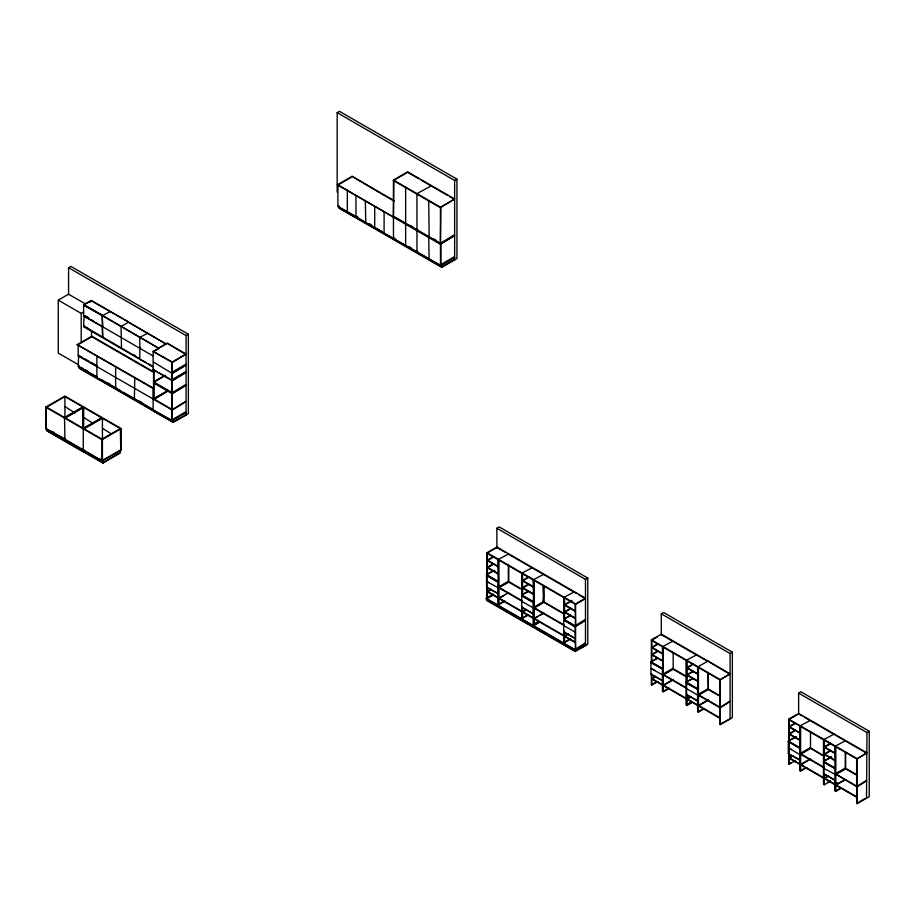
<?xml version="1.0" encoding="UTF-8"?>
<svg xmlns="http://www.w3.org/2000/svg" width="915" height="915" viewBox="0 0 915 915"><rect width="100%" height="100%" fill="white"/><g stroke="black" fill="none" stroke-linecap="round" stroke-linejoin="round"><path stroke-width="1.37" d="M68.579 294.664L68.579 267.718L70.878 266.391L188.353 334.215L188.353 413.637L173.129 422.433L79.365 368.288L79.365 365.966M337.166 192.07L337.166 112.659L339.465 111.333L456.94 179.157L456.94 258.568L441.716 267.363L339.133 208.14L339.133 205.818M78.781 364.936L58.263 353.099L58.263 300.143L68.579 294.195L85.472 303.94M121.478 348.238L121.066 326.506L128.809 322.023L91.306 300.852L83.963 304.603L91.306 300.372L166.324 344.154M152.714 355.763L83.642 315.778L83.642 305.004L102.629 315.492M89.27 302.499L91.717 301.092M58.263 300.143L81.195 313.387L83.482 312.061M152.714 366.743L83.642 326.769L84.066 315.755M83.642 305.004L102.217 315.732L110.063 311.672M393.015 216.855L337.441 184.761L352.069 176.321L394.056 200.568M337.441 185.299L350.925 177.51M102.629 326.266L102.217 315.732M83.642 315.995L102.72 326.895M152.679 388.223L77.203 344.646L91.832 336.205L153.697 371.925M77.203 345.184L91.832 336.731L108.245 346.213M347.345 190.011L347.345 211.502M102.629 337.246L102.217 326.712M102.72 337.406L102.308 315.675L158.981 348.398L83.963 304.603M97.196 377.106L78.21 366.618L78.621 355.397M337.898 185.036L337.898 206.527L355.249 216.066M339.133 208.14L386.919 235.258M393.473 237.66L393.473 238.609L393.427 180.083L407.644 171.871L454.641 199.013L440.424 207.213L440.424 244.282L454.229 235.83M406.5 173.015L393.427 180.552L440.47 207.671L454.229 199.241M79.365 368.288L117.692 389.95M405.642 187.072L405.642 222.711M97.196 366.114L78.21 355.638L78.21 345.332M374.715 206.287L374.715 227.789L355.969 216.958L355.969 195.467M357.616 218.33L357.205 216.249M365.76 222.128L365.348 200.877M96.876 356.004L96.876 377.506L96.876 376.545M45.75 407.175L64.919 396.115L121.18 428.597L121.18 450.089L102.011 461.16L45.75 428.678L45.75 407.175L102.011 439.657L121.18 428.597M46.574 407.175L64.919 396.584L64.919 417.606M158.569 348.157L166.324 343.685M185.642 372.657L172.306 380.834L153.137 369.774L153.137 351.429L167.308 343.251L186.054 354.071L171.894 362.249L171.894 392.512M159.279 348.352L153.548 351.669L172.306 362.02L172.306 420.568M68.579 267.718L186.054 335.542L188.353 334.215M337.166 112.659L454.641 180.472L456.94 179.157M64.919 406.626L75.053 412.951M153.548 362.168L172.306 373.48L185.642 365.302M64.508 417.526L82.842 406.935L82.842 427.957M45.75 428.678L65.331 439.028L65.743 441.122M83.665 406.935L64.508 418.006L64.919 439.269M134.791 377.426L134.379 399.157L134.791 398.448M65.331 418.006L83.665 407.415L83.665 428.437M46.574 428.197L46.574 430.53L84.088 452.182L84.088 449.848L83.254 450.329L83.254 407.175M405.642 223.66L405.642 245.163M153.137 369.774L157.071 371.559M83.665 417.446L92.632 423.107M395.12 239.993L394.708 237.9M165.009 375.31L153.548 381.921L172.306 392.752L185.642 384.575M165.421 375.539L153.96 382.161L153.96 370.243M171.894 373.24L186.054 365.062M83.254 428.357L101.599 417.766M83.254 428.838L102.423 417.766M77.203 344.646L153.137 388.017M84.088 428.838L102.423 418.247L102.423 460.92L66.086 439.943M171.894 380.594L186.054 372.416M429.135 236.276L428.723 200.877M102.423 428.277L111.39 433.927M153.137 398.997L166.164 391.483M167.719 391.06L153.96 398.997L153.96 383.111M153.96 399.478L167.308 391.3M186.054 385.284L172.306 393.233L153.548 382.401M102.011 439.189L120.357 428.597L120.769 449.848L102.423 460.439M440.424 243.802L454.641 235.59M171.128 419.894L153.137 409.989L153.137 388.486M154.372 411.601L173.541 422.192L173.129 419.619M429.135 258.728L428.723 237.465M96.876 377.506L171.894 420.809L186.054 412.631M337.898 206.527L440.47 265.75L454.641 257.572M118.332 453.588L103.246 462.773L102.835 460.199M173.129 421.952L185.642 415.204L185.23 412.631M442.917 266.185L452.605 260.592M46.574 430.53L102.835 463.013L120.357 452.902L120.357 450.569M496.868 547.936L496.868 528.23L499.167 526.903L587.773 578.063L587.773 644.24L575.169 651.526L486.551 600.366L486.551 598.513L487.386 598.513M486.963 552.74L496.868 547.021L585.486 598.181L575.581 603.9L486.963 552.74L486.963 574.391L494.809 570.342M493.574 556.549L487.386 560.129L498.023 566.271M493.574 557.029L487.386 560.598L498.023 566.74M493.574 563.697L487.386 567.277L498.023 573.419M488.621 567.037L493.574 564.178M486.551 587.338L498.435 593.721L486.551 587.338L486.551 574.631L493.437 570.663M486.551 575.112L498.435 581.963L486.963 575.398M491.092 589.214L487.386 591.365L498.023 597.506M491.092 589.695L487.386 591.845L498.023 597.987M498.435 587.842L486.551 581.46L489.262 582.603M508.751 582.1L498.847 587.819L498.847 604.655L498.023 604.175L498.023 581.254L486.551 574.631M585.486 643.714L574.757 649.913L486.14 598.753L493.299 594.144M486.963 575.352L486.963 597.792L493.574 594.464M488.564 597.827L493.311 595.082M486.551 600.366L487.386 600.366M528.744 576.85L522.545 580.43L533.193 586.572M528.744 577.331L522.545 580.911L533.193 587.053M503.799 595.596L498.847 598.456L521.722 611.666M528.744 583.999L522.545 587.579L533.193 593.721M528.744 584.479L522.545 588.059L533.193 594.201M503.387 601.555L498.435 604.415L498.435 559.362L508.34 554.113M498.847 604.655L505.034 601.075M527.452 591.628L521.722 594.933L533.193 601.555L533.193 624.476L534.017 624.956L538.969 622.097M522.133 594.704L528.744 591.365M521.722 595.413L533.605 602.264L522.133 595.699M522.133 601.532L533.605 608.143M526.262 609.527L522.545 611.666L533.193 617.808M526.262 609.996L522.545 612.146L533.193 618.288M534.84 606.691L543.51 601.693L564.258 613.668M542.675 603.122L534.017 608.12L534.017 624.956M496.868 528.23L585.486 579.378L587.773 578.063M527.086 615.246L522.133 618.105L522.133 606.874M521.722 573.282L521.722 617.865L522.545 618.334L528.744 614.766M535.252 618.048L537.723 616.619M540.205 615.189L542.675 613.759M571.955 600.377L564.532 604.666L575.169 610.808M570.72 601.567L564.532 605.147L575.169 611.289M533.193 624.476L536.899 622.337M538.741 621.754L532.77 625.677M533.605 625.197L533.605 627.05M539.942 622.006L534.017 625.437L533.193 624.956M570.72 608.235L564.532 611.815L575.169 617.957M569.485 609.436L564.532 612.295L575.169 618.437M570.583 615.2L563.697 619.169L575.169 625.791L585.074 619.592M564.12 618.94L570.72 615.601M564.12 619.935L575.169 626.798L585.074 620.553M564.12 625.769L575.581 632.437M575.169 626.272L585.486 620.313M568.238 633.763L564.532 635.902L575.169 642.044M568.238 634.232L564.532 636.383L575.169 642.524M567.826 640.191L564.12 642.341L564.12 631.11M563.697 597.518L563.697 642.101L564.532 642.57L570.72 639.002M575.169 638.498L563.697 631.876L575.169 638.498L575.169 625.791M576.347 650.359L585.074 645.807L584.662 643.714M661.282 635.136L661.282 613.816L663.581 612.49L732.355 652.201L732.355 717.589L720.162 724.634L719.75 707.558M651.377 639.871L661.282 634.152L730.067 673.863L720.162 679.582L651.377 639.871L651.377 661.522L657.988 658.182M657.576 636.771L651.377 640.34L720.162 680.051L729.655 674.103M657.988 643.68L651.789 647.26L662.426 653.401M657.988 644.16L651.789 647.729L662.426 653.87M657.988 650.828L651.789 654.397L662.426 660.538M657.988 651.308L651.789 654.877L662.426 661.019M652.532 674.893L662.849 680.851L650.965 674.469L650.965 661.762L656.696 658.457M655.506 676.345L651.789 678.495L662.426 684.637M655.506 676.826L651.789 678.964L662.426 685.106M664.084 673.52L672.742 668.51L686.971 676.723M662.849 674.973L650.965 668.591M651.377 673.703L651.377 684.923L656.33 682.064M651.377 684.923L657.988 681.595M693.147 663.981L686.959 667.561L697.596 673.703M688.206 667.321L691.912 665.182M673.165 679.388L663.261 685.106L686.136 698.317M664.496 684.877L671.919 680.588M693.147 671.13L686.959 674.71L697.596 680.851M693.147 671.61L686.959 675.179L697.596 681.32M664.084 690.825L667.801 688.686M650.965 661.762L662.426 668.385L662.426 691.305L663.261 691.786L669.448 688.206M661.282 613.816L730.067 653.527L732.355 652.201M692.735 678.255L686.136 682.064L697.596 688.686L697.596 711.607L698.431 712.087L704.619 708.519M686.547 681.824L693.147 678.495M686.547 688.663L698.008 695.274M686.547 694.531L698.008 701.153L687.691 695.194M690.676 696.658L686.959 698.797L697.596 704.939M688.206 698.557L690.676 697.127M688.618 703.566L691.088 702.137M687.783 704.516L691.5 702.377M686.136 660.413L686.136 704.996L686.959 705.465L691.912 702.606M708.324 699.701L698.431 705.419L719.75 717.726M708.324 700.169L698.431 705.888L719.75 718.206M702.96 708.988L698.008 711.847L698.008 666.795L707.913 661.076L728.832 673.623M719.75 724.394L730.067 718.915L730.067 653.527M798.635 714.443L798.635 693.124L800.934 691.797L869.25 731.234L869.25 796.633L857.058 803.667L856.646 786.591M788.73 719.167L798.635 713.448L866.962 752.896L857.058 758.615L788.73 719.167L788.73 740.818L796.576 736.769M797.4 714.638L788.73 719.648L857.058 759.084L866.539 753.137M795.341 722.976L789.142 726.556L799.779 732.698M795.341 723.456L789.142 727.036L799.779 733.167M795.341 730.124L789.142 733.704L799.779 739.846M794.094 731.314L789.142 734.173L799.779 740.315M800.19 760.148L788.318 753.766L788.318 741.058L795.192 737.09M788.73 741.825L800.19 748.447L788.318 741.539M788.318 753.766L799.047 759.484M792.859 755.653L789.142 757.792L799.779 763.933M791.624 756.842L789.142 758.272L799.779 764.414M824.324 756.019L810.095 747.807L800.19 753.525L823.9 767.216M799.779 754.509L788.318 747.887M801.849 753.525L810.507 748.527M788.73 741.779L788.73 764.231L791.212 762.801M788.73 764.231L795.341 760.891M830.5 743.289L824.312 746.857L834.949 752.999M830.5 743.758L824.312 747.338L834.949 753.48M810.507 758.695L800.614 764.414L823.489 777.624M809.272 759.885L800.614 764.883L823.489 778.093M830.5 750.437L824.312 754.006L834.949 760.148M830.5 750.906L824.312 754.486L834.949 760.628M805.143 767.982L800.19 770.842L800.19 725.789L810.095 720.54M798.635 693.124L866.962 732.56L869.25 731.234M788.318 741.058L799.779 747.681L799.779 770.602L800.614 771.082L806.801 767.513M831.335 756.842L823.489 761.371L834.949 767.982L834.949 790.915L835.772 791.384L840.725 788.524M823.9 761.131L831.746 757.082M823.9 762.138L835.361 768.749L823.489 761.84M828.029 775.954L824.312 778.093L834.949 784.235L837.431 782.805M828.029 776.435L824.312 778.574L834.949 784.715M866.539 780.872L857.058 786.831L835.361 773.838L845.266 768.12L857.321 775.074M835.361 774.57L823.489 768.2M844.442 769.549L835.772 774.548L835.772 791.384M827.618 782.382L830.088 780.952M823.489 739.709L823.489 784.292L824.312 784.773L830.5 781.193M844.442 780.186L835.772 785.196L856.646 797.24M840.313 788.284L835.361 791.143L835.361 779.923M856.646 803.427L865.304 798.429M408.056 172.592L407.644 171.871M408.879 173.061L418.773 178.78M421.243 180.209L431.56 186.157M432.383 186.637L447.218 195.204M449.7 196.633L453.405 198.772M393.427 180.083L440.881 207.431L440.47 242.818M454.229 234.881L440.424 243.321L393.427 216.192L393.885 180.289M379.233 192.539L352.069 176.321M380.114 193.042L394.079 201.106M410.332 225.422L412.688 226.783M416.977 229.253L417.8 229.734M433.836 238.987L436.192 240.348M338.31 184.796L338.722 185.505M393.427 216.672L440.881 244.008L440.881 265.51L384.094 233.199L384.094 211.708M337.441 184.761L440.47 244.248L440.47 265.75M454.229 256.852L440.47 264.79M453.817 257.572L453.817 259.894M441.716 264.561L442.128 267.123L389.264 236.608M369.271 223.683L371.616 225.044M408.731 246.467L411.201 247.896M416.977 251.225L417.8 251.705M376.305 228.224L382.161 231.609M184.887 353.876L167.308 343.251M185.642 354.311L172.306 362.489L153.137 351.429M129.987 323.178L147.978 333.575M148.733 334.009L165.146 343.48M661.282 634.621L706.769 660.893M799.779 714.592L802.078 715.907M804.365 717.234L865.75 752.679M85.141 305.759L87.485 307.12M185.642 364.342L171.894 372.291M504.897 552.134L496.868 547.502L486.963 553.22L575.581 604.369L585.486 598.662L578.6 594.681M507.928 553.872L576.313 593.366M185.642 371.707L171.894 379.645M85.141 315.801L88.652 317.825M139.812 347.357L140.647 347.837M85.141 316.27L88.652 318.306M90.997 319.655L93.341 321.005M85.301 316.464L87.771 317.894M686.959 668.03L697.596 674.172M88.652 328.817L83.963 326.106L139.057 358.383M133.201 354.528L135.546 355.878M146.091 362.443L139.812 359.298L139.812 337.326L147.567 333.334M148.436 363.804L151.947 365.828M185.642 385.524L172.306 393.702L153.548 382.882M720.219 695.926L707.913 688.812L698.008 694.531L720.162 707.318L729.655 701.37M866.539 780.404L857.058 786.351L835.361 773.838M673.932 669.677L685.781 676.517M709.148 690.001L718.996 695.686M729.655 701.839L720.162 707.798L698.008 695.011M821.956 755.127L810.095 747.807M856.108 774.856L845.266 768.589L845.266 752.141M159.416 372.92L171.128 379.679M543.51 595.596L543.087 585.474M543.51 596.557L543.087 601.921M109.16 346.739L152.553 371.787M662.849 668.144L662.426 646.722M698.008 688.446L697.596 667.035M800.19 747.441L799.779 726.03M835.361 767.742L834.949 746.331M487.386 567.746L498.023 573.888M650.965 662.243L662.849 669.094L650.965 662.712M686.136 682.544L698.008 689.395L686.136 683.025M522.557 589.592L508.34 581.38L498.435 587.098L522.133 600.789M520.189 588.7L508.34 581.86L508.34 565.413M563.034 613.439L543.51 602.162L543.51 585.714M662.849 674.229L686.547 687.92M662.849 674.71L686.547 688.389M800.19 754.006L823.9 767.696M652.532 669.014L654.82 670.398M788.73 747.704L791.029 749.03M498.435 581.014L498.023 559.591M533.605 601.315L533.193 579.904M185.642 401.411L171.894 409.829L171.894 420.809M563.697 619.649L575.581 626.5L575.581 648.952L575.169 638.899M486.551 575.581L498.023 582.203M521.722 595.894L533.193 602.505M563.697 620.13L575.169 626.741M185.642 401.879L172.306 410.069L78.21 355.844M866.539 797.708L866.962 732.56M533.605 607.411L564.12 625.025M498.435 587.579L522.133 601.269M533.605 607.88L564.12 625.505M856.646 796.759L835.772 784.715L845.677 779.477M663.261 685.587L686.136 698.797M686.959 699.277L697.596 705.419M185.642 411.922L171.894 419.859M585.074 642.993L574.757 649.913M79.868 356.118L82.339 357.536M84.82 358.966L88.526 361.116M91.008 362.546L94.725 364.685M521.722 611.197L498.847 597.987L508.751 592.737M563.697 635.422L534.017 618.288L543.922 613.05M79.868 356.324L82.339 357.754M84.82 359.183L88.526 361.322M91.008 362.752L94.725 364.902M153.548 398.757L172.306 409.588M534.017 618.757L563.697 635.902M575.169 649.192L575.581 651.286L548.417 635.605M486.14 598.273L575.169 649.673L575.169 651.526M488.198 600.835L534.017 627.29M537.299 629.188L545.946 634.175M80.875 367.315L83.219 368.665M85.564 370.026L87.909 371.376M107.833 382.882L110.177 384.231M116.457 387.857L115.633 388.326L115.633 366.835M139.48 401.147L141.825 402.509M78.53 366.435L97.287 377.266M100.81 379.29L120.734 390.797M123.079 392.158L134.791 398.917M135.969 399.592L152.382 409.074M118.447 390.385L120.791 391.734M123.136 393.095L134.86 399.855M135.626 400.301L152.439 410.012M64.508 396.355L120.769 428.838L120.769 450.329M102.423 439.417L46.162 406.935L46.162 428.437M119.522 450.569L119.522 452.902M52.018 431.342L54.362 432.692M99.323 458.655L102.835 460.68L102.835 463.013M85.667 452.616L102.08 462.098M857.058 758.615L857.058 803.667M856.646 758.855L856.646 786.122M845.677 751.993L845.677 768.36L835.772 774.079L835.772 746.8M845.266 740.853L835.361 746.091L835.361 769.744M833.805 734.23L823.9 739.469L823.9 784.532M824.312 740.189L824.312 761.371M824.312 773.541L824.312 784.773M810.507 731.691L810.507 748.047L800.614 753.766L800.614 726.499M800.614 754.246L800.614 771.082M789.142 719.888L789.142 741.058M789.142 742.019L789.142 764.46M720.162 679.582L720.162 724.634M719.75 679.811L719.75 707.089M708.324 672.697L708.324 689.052L698.431 694.771L698.431 667.504M707.913 672.456L708.324 689.533L698.431 695.251L698.431 712.087M696.452 654.934L686.547 660.173L686.547 705.236M686.959 660.893L686.959 682.064M686.959 694.245L686.959 705.465M673.165 652.395L673.165 668.751L663.261 674.469L663.261 647.202M672.742 641.243L662.849 646.482L662.849 691.546M672.742 668.51L673.165 669.231L663.261 674.95L663.261 691.786M651.789 640.58L651.789 661.762M651.789 673.943L651.789 685.163M585.486 579.378L585.486 645.567M575.581 603.9L575.581 625.551L575.169 604.14M574.025 592.039L564.12 597.278L564.12 619.569M564.532 597.998L564.532 619.169M564.532 631.35L564.532 642.57M543.922 585.566L543.922 601.921L534.017 607.64L534.017 580.373M543.51 574.426L533.605 579.664L533.605 624.716M532.038 567.803L522.133 573.042L522.133 595.333M522.545 573.762L522.545 594.933M522.545 607.114L522.545 618.334M508.751 565.264L508.751 581.62L498.847 587.338L498.847 560.072M487.386 553.449L487.386 574.631M487.386 586.812L487.386 598.033M486.963 598.273L486.963 600.126M454.641 180.472L454.641 259.894M441.716 265.03L441.716 267.363M431.148 185.917L416.931 193.648L416.977 252.185L417.389 251.465M186.054 335.542L186.054 414.964M173.129 420.099L173.129 422.433M171.894 393.461L171.894 409.348M153.548 369.054L153.548 399.466M140.235 347.597L140.235 348.558M102.011 439.657L102.011 461.16M91.511 331.116L91.511 336.686M81.195 313.387L81.195 342.645M522.133 607.411L533.605 614.022L522.133 607.411M823.9 773.838L835.361 780.449L823.9 773.838"/></g></svg>
